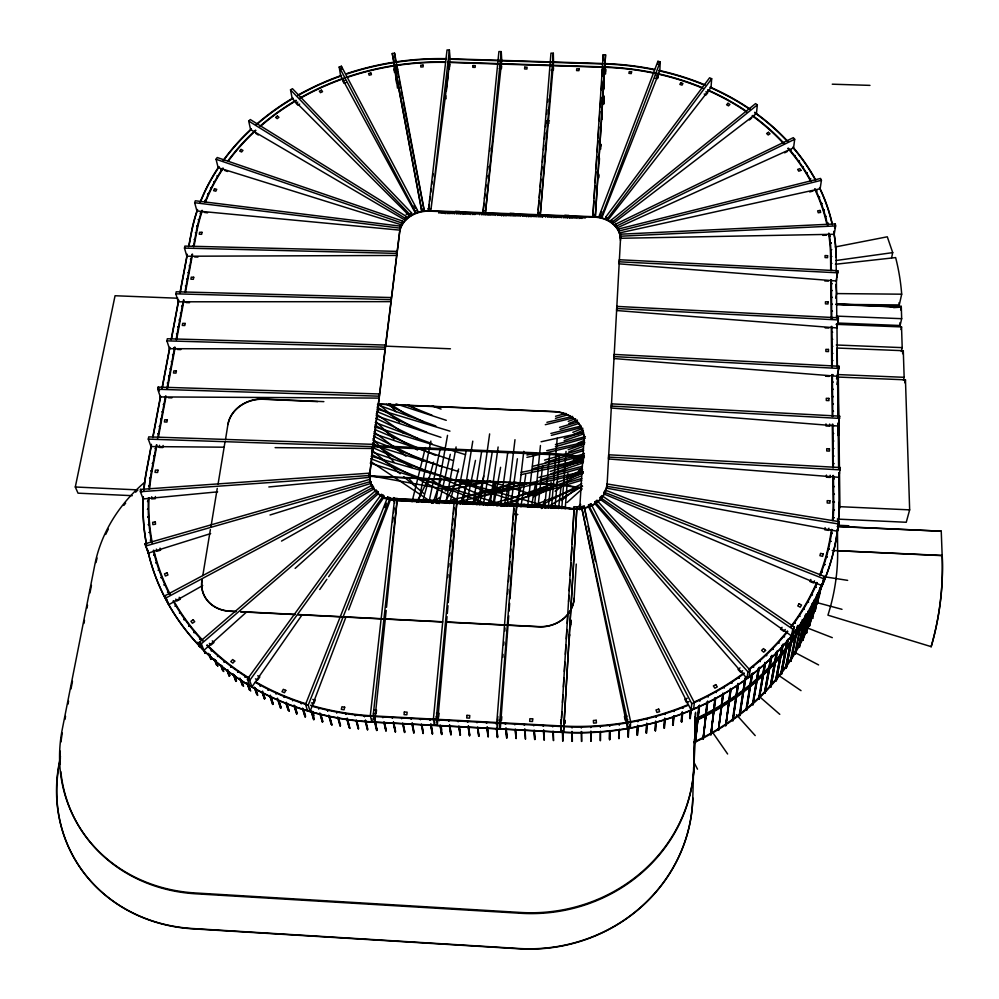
<?xml version="1.0" encoding="UTF-8"?>
<svg xmlns="http://www.w3.org/2000/svg" width="999" height="999" viewBox="0 0 999 999"><rect width="100%" height="100%" fill="white"/><g stroke="black" fill="none" stroke-linecap="round" stroke-linejoin="round"><path stroke-width="1.5" d="M594.88 501.81L594.88 503.646L746.952 678.396L749.1 676.785L750.137 670.254L597.002 500.337L594.88 501.81L747.976 671.877L746.952 678.396M449.375 50.025L430.806 210.789L450.149 58.779L449.375 50.025L447.04 49.95L428.346 210.702L595.329 216.758L605.556 54.82L603.209 54.745L592.844 216.658L593.881 201.199M596.99 502.172L597.002 500.337M501.623 215.884L501.785 214.048M503.533 215.946L503.696 214.111M598.551 177.435L598.651 174.088M599.188 162.375L599.3 158.978M599.45 217.307L599.462 215.21L657.916 61.314L660.202 61.813L659.839 70.579L601.835 217.869L599.45 217.307L601.735 211.538M599.837 147.215L600.049 142.158L599.949 143.806M600.824 146.041L600.836 144.193L600.699 149.113M602.16 119.131L602.21 111.476M602.247 103.809L602.547 96.329M792.307 633.279L785.726 667.419L786.35 667.819L794.38 627.147L601.835 495.629L600.199 497.502L600.187 499.338L791.47 635.888L793.069 633.89M601.835 217.869L601.848 215.784L660.202 61.813M603.171 60.602L603.209 54.745M603.508 103.322L603.546 97.153M603.596 87.887L603.646 80.182M485.939 215.21L486.126 213.586M487.849 215.272L488.036 213.649M603.733 103.471L603.783 95.854M603.833 88.237L603.883 80.607M603.933 72.989L603.995 66.396L604.208 74.026M603.858 104.108L603.883 96.254M603.933 88.998L603.995 79.695M603.945 74.013L603.995 66.396M604.12 87.75L604.17 80.12M600.187 740.609L600.249 731.48M600.499 740.584L600.561 731.455M605.569 74.001L605.606 69.331L602.322 69.231L602.16 71.741L605.444 71.841L605.606 69.331M605.556 54.82L595.329 216.758M605.694 217.108L605.681 219.206L607.829 220.217L711.026 87.45L711.675 78.721L709.59 77.797L605.694 217.108L607.854 218.119L607.829 220.217M604.158 492.207L604.133 494.043L822.077 585.676L824.525 576.448L605.232 490.047L604.158 492.207L823.551 578.708L822.077 585.676M470.279 214.56L470.292 213.324L472.202 213.361L472.19 214.598M606.518 488.111L606.992 483.953L839.21 521.653L838.91 524.025L837.349 531.231L606.518 488.111L606.967 485.801M611.188 220.155L611.163 222.253L612.949 223.639L756.43 113.561L757.342 104.895L755.556 103.609L611.188 220.155L612.986 221.553L612.949 223.639M608.616 456.643L608.641 454.77L840.309 467.557L838.81 477.31L608.491 458.953L608.516 457.067L840.346 469.88M454.632 213.911L454.645 212.675L456.555 212.712L456.531 213.948M611.4 405.769L611.425 403.846L839.659 416.158L838.186 426.049L611.276 408.004L611.301 406.081L839.697 418.406M615.621 224.176L615.596 226.273L616.92 227.972L793.568 147.852L794.692 139.273L793.306 137.662L615.621 224.176L616.957 225.886L616.92 227.972M614.098 356.381L614.135 354.408L839.035 366.258L837.574 376.286L613.985 358.554L614.01 356.581L839.06 368.456M609.427 739.023L609.552 731.405M616.72 308.416L616.758 306.393L838.423 317.807L836.987 327.947L616.608 310.527L616.645 308.504L838.448 319.942M609.515 739.747L609.677 730.606M609.727 738.985L609.865 731.368M618.743 228.958L619.492 232.942L820.129 188.749L821.428 180.282L820.541 178.434L618.743 228.958L619.492 232.942M609.827 739.71L609.989 730.581M438.998 213.274L439.023 212.038L440.921 212.063L440.896 213.299M619.193 261.788L619.155 263.848L836.413 280.981L837.824 270.741L619.305 259.74L619.268 261.8L837.849 272.814M620.354 234.203L620.504 238.286L834.227 234.266L835.626 225.936L835.301 223.938L620.354 234.203L620.504 238.286M511.026 216.059L511.063 214.835L512.974 214.897L512.949 216.121M526.735 216.721L526.898 215.022M528.658 216.795L528.808 215.097M495.342 215.409L495.379 214.161L497.29 214.223L497.252 215.459M542.457 217.395L542.607 215.472M618.681 737.849L618.893 730.232M618.818 738.573L619.068 729.432M619.118 738.536L619.38 729.395M693.643 767.095L692.782 798.288A162.15 153.571 -4.2 0 1 519.018 948.8L192.582 928.82A163.599 147.39 -28.6 0 1 59.503 762.986L60.402 758.403M693.806 762.062L694.417 739.023M694.792 726.186L695.054 716.82M694.73 739.685L694.055 764.56A161.601 151.686 -3.7 0 1 520.941 913.298L195.617 893.793A162.737 145.879 -26.6 0 1 60.814 771.54M694.817 736.575L695.454 713.249M695.566 712.262L694.155 763.611A161.776 151.798 -3.7 0 1 520.854 912.474L195.192 892.956A162.899 145.991 -26.6 0 1 62.3 729.12L94.868 564.51A154.458 134.266 -18.6 0 1 143.993 482.867M479.67 214.76L479.707 213.524L481.618 213.574L481.58 214.81M627.559 728.396L627.797 722.127L581.493 506.568L584.165 506.118L630.619 721.64L630.369 727.909L627.559 728.396L581.493 506.568M627.896 736.388L628.234 727.235M628.046 737.1L628.383 727.959M628.196 736.338L628.546 727.172M628.359 737.05L628.696 727.896M520.454 216.259L520.504 215.022L522.415 215.097L522.365 216.333M536.163 216.908L536.213 215.672L538.136 215.759L538.086 216.995M657.804 64.236L657.916 61.314M657.692 78.209L658.066 73.164L658.004 76.748M598.588 178.059L598.713 174.975M599.25 162.662L599.45 158.042M599.85 148.789L600.049 144.168M551.898 217.57L552.047 215.984M553.821 217.657L553.871 216.446L551.947 216.346M151.698 496.753L151.598 498.913L155.295 498.688L155.394 496.54M637.025 734.627L637.462 725.449M637.212 735.339L637.649 726.173M637.337 734.565L637.762 725.386M637.512 735.276L637.949 726.111M567.644 218.232L567.794 216.446M569.567 218.344L569.705 216.558M217.632 491.845L143.182 498.951L140.384 491.708L140.497 489.398L369.28 473.189L369.63 475.037L369.655 477.347L268.831 486.963M143.182 498.951L143.294 496.64M545.604 217.12L545.666 215.884L547.589 215.971L547.527 217.208M437.225 503.459L437.4 500.349M561.351 217.757L561.413 216.521L563.336 216.621L563.261 217.857M607.13 484.19L620.466 239.997A27.797 22.44 -0.7 0 0 594.08 216.708M646.078 732.567L646.603 723.376M577.097 218.419L577.172 217.183L579.095 217.295L579.02 218.531M646.291 733.278L646.902 723.301M646.59 733.204L647.115 724.013M501.348 506.393L501.535 503.284M541.396 508.516L541.583 505.419M560.963 727.359L560.676 732.017L574.213 506.718L576.923 506.843L563.536 732.167L371.778 721.865L370.304 715.596L394.642 498.439L397.315 498.563L386.513 607.33M561.525 718.044L561.9 711.837M562.474 702.534L562.937 694.767M563.411 687.012L563.973 677.697M564.348 671.49L564.922 662.175M565.384 654.42L565.958 645.104M566.333 638.898L566.895 629.595M567.27 623.376L567.744 615.621M568.593 601.66L568.968 595.441M569.255 590.796L569.917 579.932M570.192 575.274L570.953 562.862M571.141 559.752L571.89 547.34M572.077 544.23L574.213 506.718M603.009 88.948L603.571 80.107M563.536 732.167L576.923 506.843M564.635 723.751L564.86 720.042L564.959 723.089M576.273 564.073L574.15 598.426A33.204 29.808 -2.5 0 1 538.848 626.81L445.666 622.14M579.645 509.752L583.99 439.897A31.743 27.235 -1.9 0 0 554.208 411.526L378.334 403.983M560.651 723.538L560.876 719.829M552.784 726.098L552.734 726.835L553.096 726.111M655.032 730.219L655.644 721.016M655.282 730.918L655.893 721.715M594.093 198.102L594.929 185.727M595.142 182.63L595.866 171.803M596.078 168.706L596.903 156.331M597.215 151.698L597.951 140.871M598.151 137.775L598.888 126.948M599.3 120.754L599.924 111.476M600.237 106.831L600.861 97.552M601.386 89.823L601.898 82.08M602.322 75.899L602.946 66.621M655.581 730.831L656.193 721.628M543.294 725.586L543.244 726.323L543.618 725.599M533.816 725.074L533.766 725.811L534.128 725.099M508.728 615.784L500.287 728.771L499.662 722.527L516.808 504.07L514.11 503.946L496.803 722.377L497.44 728.621L497.789 723.975M509.065 611.138L509.652 603.396M509.989 598.763L516.808 504.07M524.338 724.575L524.288 725.299L524.662 724.587M561.763 508.616L566.033 451.386M502.809 657.429L503.046 654.333M503.746 645.054L503.971 641.957M504.795 631.118L505.019 628.021M507.592 593.98L507.942 589.335M508.528 581.605L508.991 575.412M509.453 569.218L510.039 561.475M510.389 556.843L510.976 549.1M511.326 544.455L512.025 535.177M512.375 530.531L512.962 522.789M513.186 519.692L514.01 508.866M514.872 724.063L514.822 724.799L515.197 724.075M565.209 508.803L567.932 473.314M663.885 727.584L664.572 718.356M664.148 728.271L664.872 718.256M664.447 728.171L665.147 718.955M501.81 716.683L501.523 720.379L498.876 720.229M553.546 67.707L553.346 70.217L551.161 70.142M505.419 723.551L505.357 724.287L505.731 723.576M495.954 723.051L495.904 723.788L496.278 723.064M497.552 720.167L497.852 716.47M537.812 214.673L550.961 53.147L553.309 53.222L553.533 61.988L540.284 214.76L553.309 53.222M551.473 508.116L557.205 438.236M486.513 722.539L486.451 723.276L486.825 722.564M672.614 724.662L673.264 716.945M672.901 724.562L673.551 716.845M672.901 725.336L673.688 716.083M673.189 725.237L673.975 715.983M477.072 722.04L476.998 722.776L477.385 722.052M554.944 508.279L559.34 457.08M538.211 210.04L539.023 200.787M539.298 197.69L539.972 189.985M540.247 186.888L540.921 179.183M541.321 174.55L541.995 166.833M542.407 162.2L542.944 156.031M543.493 149.862L543.893 145.23M544.43 139.061L544.979 132.892M545.516 126.711L545.929 122.09M546.603 114.373L547.002 109.74M547.677 102.023L547.952 98.938M447.028 616.595L437.3 725.386L436.263 719.13L456.943 501.311L454.258 501.186L433.416 718.98L434.478 725.237L434.752 722.127M447.302 613.486L447.989 605.706M448.276 602.609L456.943 501.311M467.632 721.528L467.569 722.265L467.944 721.553M447.764 577.597L448.039 574.5M448.738 566.72L449.026 563.623M449.725 555.844L450 552.734M450.561 546.528L451.123 540.309M451.536 535.651L452.097 529.433M452.522 524.762L453.071 518.556M453.496 513.886L454.058 507.679M458.204 721.028L458.129 721.765L458.516 721.041M585.464 217.02L585.389 217.919L583.466 217.807L583.553 216.908M544.667 507.804L549.7 453.521M681.193 721.453L682.067 712.175M681.48 721.34L682.354 712.062M448.776 720.516L448.701 721.253L449.088 720.541M681.518 722.127L682.392 712.849M681.805 722.015L682.679 712.737M439.36 720.017L439.285 720.754L439.672 720.029M534.378 507.355L540.447 445.517M429.945 719.517L429.87 720.242L430.257 719.53M568.806 643.481L569.717 634.29M570.479 626.635L570.941 622.04M420.529 719.005L420.454 719.742L420.854 719.03M483.978 203.446L482.979 212.687L498.913 51.548L501.248 51.611L501.748 60.377L485.439 212.775L501.248 51.611M689.647 717.981L690.434 710.227M439.16 503.671L439.46 500.661M689.922 717.856L690.709 710.102M689.984 718.643L690.933 709.34M690.272 718.518L691.758 703.683L588.523 504.907L590.983 503.908L694.342 702.584L693.681 708.953L691.108 710.039L588.523 506.73L588.523 504.907M371.778 721.865L372.103 718.768M392.682 521.965L393.169 517.307M393.656 512.662L394.143 508.016M394.63 503.359L394.642 498.439M374.588 722.015L386.188 610.426M411.138 718.506L411.064 719.243L411.451 718.518M401.735 718.006L401.66 718.731L402.048 718.019M484.478 198.826L484.965 194.206M485.464 189.598L485.964 184.977M486.638 178.821L486.963 175.737M487.624 169.58L487.962 166.508M489.622 151.111L489.96 148.039M392.345 717.494L392.27 718.231L392.657 717.519M699.625 705.257L695.204 742.869L698.801 706.243M376.586 730.469L373.139 715.746L397.315 498.563M382.967 716.995L382.879 717.732L383.279 717.007M493.269 505.157L495.829 482.017M548.214 508.041L551.123 482.005M695.479 742.744L699.075 706.106M695.204 742.869L699.35 705.381M537.912 507.492L542.632 465.609M560.926 725.936L373.813 715.921L376.898 730.057M449.438 69.168L448.489 61.551L448.526 62.45L602.522 67.245M376.898 730.481L373.901 716.508M446.328 91.309L448.326 73.739M527.609 507.067L533.766 453.346M558.541 508.566L561.151 485.726M393.519 500.649L393.881 497.564M517.32 506.593L523.788 451.323M707.841 701.198L703.109 738.948L706.992 702.21M703.371 738.81L707.255 702.06M703.109 738.948L707.567 701.335M507.042 506.081L514.985 439.697M275.112 447.639L372.852 448.476L372.789 444.33L148.726 436.875L148.302 439.123L151.011 446.578L223.926 447.202M378.746 396.166L379.021 393.956L158.154 387.1L157.742 389.285L160.352 396.928L379.071 398.102L378.746 396.166L157.742 389.285M384.802 347.19L385.065 345.042L167.32 338.748L166.92 340.871L169.443 348.688L385.114 349.163L384.802 347.19L166.92 340.871M390.684 299.625L390.946 297.54L176.224 291.77L175.836 293.831L178.259 301.81L390.984 301.636L390.684 299.625L175.836 293.831M396.403 253.384L396.653 251.361L184.877 246.091L184.49 248.102L186.838 256.231L396.69 255.444L396.403 253.384L184.49 248.102M715.671 698.388L710.838 734.764L714.984 697.914M711.088 734.627L715.247 697.764M710.838 734.764L715.409 698.538M428.346 210.702L429.133 204.558M429.533 201.486L430.119 196.878M430.706 192.283L431.106 189.211M431.693 184.603L432.092 181.531M432.679 176.923L433.079 173.851M837.349 531.231L839.21 521.653M825.099 527.609L824.812 529.807L828.621 530.394L828.908 528.196M723.501 693.83L718.368 730.344L722.789 693.381M718.618 730.194L723.051 693.219M718.368 730.344L723.239 693.98M479.745 504.82L489.635 433.903M490.022 505.319L498.126 446.99M500.312 505.794L507.829 451.973M731.106 689.023L725.711 725.686L730.381 688.598M725.961 725.524L730.631 688.423M725.711 725.686L730.856 689.185M510.614 506.281L517.395 458.741M738.511 683.978L732.854 720.791L737.549 685.102M732.379 720.242L738.011 683.403M732.854 720.791L738.261 684.153M520.941 506.83L525.724 475M544.53 215.572L544.405 216.346L542.494 216.259M745.916 677.172L739.772 715.684L744.929 678.333M739.272 715.147L745.167 678.146M739.772 715.684L745.441 678.883M462.749 504.058L472.777 441.146M752.622 673.214L746.465 710.364L751.61 674.4M745.953 709.827L751.835 674.225M746.465 710.364L752.397 673.401M473.039 504.52L481.78 450.661M759.352 667.307L752.921 704.832L758.328 668.468M752.384 704.32L758.541 668.281M752.921 704.832L759.128 667.494M202.809 575.549L210.377 529.57M210.964 526.735L217.258 488.374M218.082 484.016L224.887 442.607M225.474 439.772L227.947 424.3A31.631 26.523 -14.3 0 1 263.162 399.038L323.863 401.635M834.602 228.097L835.301 223.938M483.354 504.994L492.145 452.684M765.534 662.899L759.14 699.1L764.485 664.098M758.591 698.613L764.959 662.399M531.368 507.342L535.514 483.241M759.14 699.1L765.321 663.099M836.638 277.56L837.824 270.741M771.977 655.307L765.109 693.181L764.547 692.707L770.916 656.543M764.547 692.707L771.116 656.331M435.527 502.797L447.527 435.352M765.109 693.181L771.503 657.017M835.726 298.177L836.55 293.581A242.857 199.588 -0.5 0 0 835.776 284.453M493.693 505.506L500.599 467.295M777.609 650.549L770.828 687.087L770.241 686.638L776.535 651.81M770.241 686.638L776.722 651.598M770.828 687.087L777.422 650.761M445.804 503.309L456.093 446.928M837.686 321.815L838.423 317.807M163.124 445.467L162.737 447.564L159.141 447.402L159.528 445.304M151.536 470.979L156.393 444.917M157.542 438.811L165.509 396.103M166.945 388.474L174.638 347.29M176.061 339.66L183.466 300M184.89 292.37L192.008 254.233M193.431 246.603L196.016 232.767M149.613 488.961A253.159 219.156 -9.5 0 1 152.135 470.866L156.968 444.942M158.391 437.312L166.084 396.128M167.507 388.499L175.187 347.315M176.611 339.685L184.016 300.025M185.439 292.395L192.557 254.258M193.981 246.628L196.541 232.904A235.252 189.885 -6.2 0 1 202.397 210.477M783.241 644.105L776.273 680.819L775.674 680.381L782.155 645.404M775.674 680.381L782.329 645.179M776.273 680.819L783.054 644.318M151.436 444.33L146.453 470.816A259.066 224.3 -9.6 0 0 143.806 489.772M152.76 437.262L160.514 396.091M161.95 388.474L169.705 347.302M171.141 339.672L178.596 300.025M180.032 292.395L187.225 254.233M188.649 246.653L191.234 232.929A240.734 194.343 -6.2 0 1 197.44 209.49M151.461 445.267L146.578 471.178A258.978 224.251 -9.6 0 0 143.943 490.134M152.897 437.637L160.639 396.478M162.075 388.848L169.83 347.689M171.553 338.536L178.721 300.424M180.157 292.794L187.325 254.683M189.048 245.529L191.346 233.341A240.672 194.305 -6.2 0 1 197.552 209.902M455.919 511.163L456.068 510.402M788.298 639.023L781.455 674.387L780.831 673.975L787.2 640.347M836.55 378.983L837.387 374.55L904.145 377.31L903.296 350.711L837.062 348.039L837.299 366.758M837.549 374.101L839.035 366.258M780.831 673.975L787.374 640.134M781.455 674.387L788.124 639.248M836.912 384.44L838.323 377.06L905.456 379.832L909.652 509.865L906.255 522.265L837.287 519.093M456.393 502.26L466.271 450.474M791.47 635.888L792.769 629.158L794.38 627.147M785.726 667.419L792.195 634.527M786.35 667.819L793.256 632.192M821.003 588.099L821.965 583.553M60.489 756.53L59.291 762.637A163.661 147.44 -28.6 0 0 192.42 928.521L518.981 948.501A162.213 153.609 -4.2 0 0 692.819 797.951M797.889 626.56L790.983 661.101L790.334 660.726L797.227 626.173M790.983 661.101L798.026 625.299M64.96 719.43L65.559 716.383M67.969 704.195L68.569 701.148M70.979 688.96L72.477 681.355M83.916 623.476L84.515 620.429M86.925 608.241L87.525 605.194M89.935 593.019L91.446 585.402M838.76 420.741L839.659 416.158M794.667 653.895L795.454 654.02L794.667 653.895L801.073 622.177M795.316 654.245L802.347 619.53M418.606 502.035L430.869 441.083M806.205 613.898L799.362 647.277L798.701 646.952L805.082 615.309M798.701 646.952L804.907 616.57M799.362 647.277L806.081 614.135M808.441 610.876L802.559 639.647L803.121 640.197L802.447 639.884L808.316 611.113M900.673 309.478L901.285 306.468L836.101 304.071L901.31 307.118L901.672 318.681L900.111 325.499L838.111 323.052M466.446 504.295L475.474 460.402M803.121 640.197L809.752 608.154M805.893 632.729L806.692 632.767L805.893 632.729L811.962 603.571M839.697 470.529L840.309 467.557M806.58 633.004L812.974 602.335M814.36 600.062L809.14 625.224L809.739 625.736L809.04 625.474L814.26 600.312M132.255 495.679L78.022 493.169L75.3 487L115.06 295.741L177.847 298.226M809.739 625.736L815.384 598.851M811.887 618.144L812.674 618.131L811.887 618.144L816.857 594.343M428.908 502.509L440.159 449.113M504.133 506.118L509.14 482.205M812.587 618.381L817.981 592.844M819.942 588.286L815.134 610.951L814.435 610.739L818.268 592.544M815.134 610.951L819.904 587.999M820.254 587.961L818.606 595.766L819.317 595.928L818.656 595.504M817.382 603.471L816.67 603.271L817.382 603.471L821.19 585.439M817.457 603.221L821.253 585.189M819.317 595.928L821.927 583.603M891.595 257.817L892.706 252.622L887.299 236.8L835.289 246.965M838.748 512.187L839.922 506.68L839.51 472.727M478.621 213.137L478.446 213.973L476.535 213.936L476.723 213.087M837.649 550.711L942.232 555.444A361.825 320.716 -0.2 0 1 931.18 646.653L827.934 615.172A258.291 228.509 -0.2 0 0 837.649 550.711L837.449 529.408M836.175 304.333L899.275 304.945L901.685 294.193A307.592 253.084 -0.5 0 0 895.628 257.58L835.414 264.273M900.661 309.215L901.285 306.468L890.471 307.192M439.235 502.997L450.312 454.333M900.686 309.865L901.285 306.468M900.936 329.57L901.535 326.923L836.051 324.338M901.273 351.561L902.197 347.627L901.535 326.923M476.898 504.757L483.728 475.949M902.596 353.696L903.296 350.711M903.433 380.269L904.145 377.31M904.732 382.779L905.456 379.832M412.05 501.785L425.412 447.54M449.662 503.546L458.603 468.981M399.875 230.145L400.137 226.099L195.329 200.774L194.668 202.71L196.928 210.976L399.875 230.145L400.137 226.099M422.44 502.335L433.603 462.087M542.307 508.216L544.792 499.75M837.412 526.386L941.245 531.193L837.362 526.585M515.409 505.382L520.779 488.099M942.232 555.444L942.169 555.644A361.763 320.679 -0.2 0 1 931.118 646.84M814.435 610.739L815.221 610.701M487.612 505.519L495.079 482.355M460.289 504.245L468.481 479.607M433.004 502.984L441.408 478.371M462.812 214.41L462.987 212.662M460.901 214.373L461.088 212.625M348.663 609.84L390.534 499.575L390.222 497.752L387.687 497.077L305.569 704.32L307.467 710.639L310.102 711.4L345.916 617.095M384.702 507.604L386.351 503.246M310.102 711.4L308.229 705.094L390.222 497.752M823.551 578.708L824.525 576.448M814.497 580.844L813.586 582.941L809.952 581.555L810.863 579.445M416.72 502.41L429.108 477.372M444.967 502.397L456.805 480.519M401.81 224.95L401.536 222.864L402.634 221.041L217.22 157.517L216.046 159.266L218.157 167.67L401.81 224.95L402.909 223.114L402.634 221.041M472.627 504.358L479.857 493.281M790.334 660.726L791.133 660.863M447.165 213.736L447.377 212.188M328.659 576.71L383.966 497.302L383.641 495.479L381.393 494.28L247.402 679.108L249.663 685.539L251.935 686.862L301.885 615.134M319.73 589.522L326.873 579.27M251.935 686.862L249.688 680.444L383.641 495.479M607.854 218.119L711.675 78.721M782.055 627.31L780.556 629.17L783.79 631.343L785.276 629.482M577.447 507.704L580.644 504.395M405.194 220.217L406.793 218.644L406.518 216.558L250.299 119.555L248.689 121.041L250.587 129.558L405.194 220.217L404.92 218.144L248.689 121.041M404.92 218.144L406.518 216.558M567.082 502.497L582.067 489.011M246.616 611.975L203.883 650.361L202.11 648.588L199.563 641.995L376.148 490.222L377.959 491.858L378.296 493.693L295.13 568.394M502.622 505.919L504.832 503.971M204.995 653.196L201.348 643.781L377.959 491.858M749.387 119.967L751.648 118.094M612.986 221.553L757.342 104.895M561.188 500.561L578.171 487.35M742.619 670.741L740.621 672.24L738.036 669.405L740.034 667.906M747.976 671.877L750.137 670.254M431.481 503.296L439.96 497.277M555.082 491.221L563.848 485.027M409.84 216.234L409.578 214.148L411.576 212.912L292.47 88.686L290.522 89.835L292.183 98.451L409.84 216.234L411.838 214.997L411.576 212.912M549.338 489.173L557.267 484.215M578.409 470.991L582.367 468.506M297.814 102.11L296.004 103.184L297.864 105.17L299.675 104.096M545.367 508.216L582.492 486.226M574.275 461.925L580.993 458.004M281.518 541.083L373.876 488.973L373.526 487.137L372.252 485.139L164.872 595.804L168.781 604.695L202.735 585.539M168.781 604.695L166.059 597.902L373.526 487.137M538.049 506.905L581.743 483.741M573.339 459.153L577.484 456.98M581.618 454.807L584.39 453.359M784.64 152.822L787.449 151.398M533.416 496.89L556.942 485.127M569.393 478.896L583.229 471.978M578.983 445.254L584.565 442.482M616.957 225.886L794.692 139.273M577.459 443.419L584.49 440.234M527.484 494.855L551.535 483.941M567.107 476.885L582.679 469.817M573.438 434.528L583.341 430.219M521.565 485.651L527.272 483.179M562.949 467.694L582.929 459.028M687.225 698.264L684.839 699.275L686.588 702.622L688.973 701.61M691.758 703.683L694.342 702.584M572.827 432.355L582.904 428.321M561.388 465.447L584.328 456.343M528.958 507.23L582.479 486.138M568.781 423.451L577.459 420.092M557.255 456.293L560.139 455.182M568.793 451.848L583.216 446.316M502.747 505.856L507.117 504.195M511.488 502.534L581.356 475.961M415.472 213.224L415.209 211.139L417.495 210.29L341.396 66.234L339.21 67.008L340.597 75.699L415.472 213.224L417.757 212.387L417.495 210.29M568.219 421.353L575.549 418.731M344.88 80.307L342.844 81.031L344.018 83.304L346.054 82.592M568.206 449.712L584.315 443.993M493.693 504.57L498.076 503.034M506.843 499.975L552.135 484.153M556.518 482.617L582.804 473.426M564.135 440.671L583.241 434.066M499.537 491.321L524.487 482.829M550.899 473.838L583.179 462.849M564.135 438.411L583.279 432.28M560.077 429.383L579.27 423.351M495.104 488.748L515.934 482.192M550.149 471.428L582.879 461.138M270.03 514.997L370.941 483.416L369.917 479.345L145.005 543.793L148.339 553.096L210.664 533.578M545.242 462.425L583.628 450.574M496.765 505.894L581.73 480.244M559.552 427.385L577.472 422.127M555.481 418.369L567.457 414.91M145.529 546.078L370.592 481.568M544.53 460.102L583.366 448.976M555.382 446.653L585.314 438.199M486.201 505.207L581.78 478.471M478.921 496.478L528.334 482.854M540.309 479.545L582.23 467.994M555.544 416.271L566.021 413.436M809.727 191.933L812.961 191.071M555.432 444.518L585.389 436.625M551.361 435.377L581.356 427.535M472.852 494.405L517.832 482.867M538.811 477.485L582.292 466.321M467.132 485.339L483.653 481.131M533.204 468.531L584.253 455.544M619.53 230.869L821.428 180.282M550.874 433.454L581.143 426.036M545.292 424.7L572.552 418.069M461.251 483.229L473.376 480.344M532.517 466.308L584.078 454.058M526.898 457.38L584.565 443.743M546.903 422.315L572.639 416.433M452.222 503.109L582.917 473.226M526.972 455.032L536.076 453.022M546.703 450.661L584.652 442.257M541.121 441.758L583.628 432.355M445.042 490.884L490.684 481.131M521.116 474.637L583.503 461.326M437.013 502.872L446.141 500.924M452.222 499.625L583.004 471.69M440.522 488.474L477.047 481.156M521.191 472.327L583.591 459.84M627.022 716.083L624.412 716.533L625.199 720.179L627.809 719.717M627.797 722.127L630.619 721.64M421.753 211.338L421.516 209.253L423.951 208.866L394.568 53.172L392.257 53.521L421.753 211.338L424.2 210.951L423.951 208.866M394.305 64.947L396.578 83.167M396.528 70.017L394.38 70.355L393.918 67.907M836.238 260.477L892.706 252.622M140.384 491.708L369.318 475.499L369.655 477.347M893.581 307.63L901.31 307.118L836.101 304.583M822.889 235.364L826.36 235.152M620.541 236.214L835.626 225.936M836.55 293.581L901.685 294.193M447.152 212.525L445.254 212.487L445.267 213.711M460.889 213.199L462.787 213.224M485.951 214.011L487.862 214.061M449.001 58.741L602.772 63.511M449.038 59.178L602.772 63.948M448.439 62.05L602.547 66.846M447.802 64.398L449.975 64.473L449.687 66.97L447.515 66.896M499.488 66.021L501.673 66.084L501.423 68.581L499.25 68.519M832.254 84.191L869.967 85.377M546.353 120.854L549.438 120.954M546.191 122.914L549.263 123.027M501.635 214.723L503.546 214.785M148.302 439.123L372.515 446.603M428.109 208.616L430.569 208.704M482.817 210.589L485.289 210.677M537.724 212.575L540.209 212.662M592.844 214.573L595.329 214.66M455.581 211.301L459.665 211.451M510.102 213.287L514.21 213.436M564.835 215.26L568.943 215.409M196.541 232.904L195.354 232.742L195.979 232.992M830.706 270.517L830.556 256.543L831.817 256.468L831.118 256.668A237.263 192.37 -0.6 0 0 829.133 233.304M194.805 239.298L194.093 239.498L194.755 239.523M831.193 263.174L831.892 263.424L831.193 263.399M193.581 245.854L192.857 246.054L193.531 246.079M831.255 269.917L831.967 270.167L831.268 270.142M194.53 256.943L197.939 257.068M824.762 280.956L828.321 281.094M191.109 259.053L190.397 259.24L191.071 259.278M831.405 283.504L832.117 283.753L831.405 283.728M189.872 265.684L189.148 265.884L189.835 265.909M831.48 290.334L832.192 290.597L831.48 290.572M188.624 272.352L187.912 272.552L188.586 272.577M831.555 297.202L832.267 297.452L831.555 297.427M187.375 279.046L186.651 279.245L187.337 279.27M831.618 304.096L832.342 304.345L831.63 304.32M186.126 285.764L185.402 285.964L186.076 285.989M831.692 311.014L832.417 311.276L831.692 311.238M836.238 316.109L901.672 318.681M831.767 317.957L832.492 318.219M186.051 302.547L189.51 302.685M825.162 327.909L828.77 328.047M182.33 306.081L181.593 306.281L182.28 306.318M831.917 331.955L832.642 332.217L831.917 332.18M181.056 312.912L180.32 313.124L181.006 313.149M831.992 338.986L832.716 339.26L831.992 339.223M836.288 344.98L902.197 347.627M179.77 319.78L179.033 319.98L179.733 320.005M832.067 346.054L832.791 346.328L832.067 346.291M178.484 326.661L177.747 326.873L178.446 326.898M832.142 353.159L832.866 353.421L832.142 353.396M526.773 215.522L528.683 215.609M177.198 333.579L176.461 333.791L177.148 333.816M832.217 360.289L832.941 360.552L832.217 360.527M384.94 346.116L450.449 348.801M174.588 347.502L173.851 347.702L174.55 347.739M832.379 374.875L833.104 374.662L832.367 374.637L832.816 416.496M177.335 349.45L180.844 349.6M825.574 376.236L829.232 376.386M173.289 354.508L172.54 354.707L173.239 354.745M832.442 381.855L833.178 382.13L832.454 382.105M171.965 361.538L171.229 361.75L171.928 361.775M832.529 389.111L833.253 389.385L832.529 389.348M170.654 368.606L169.905 368.806L170.604 368.843M832.604 396.391L833.341 396.665L832.604 396.64M169.331 375.699L168.581 375.911L169.281 375.936M832.679 403.708L833.416 403.983L832.679 403.958M167.994 382.817L167.245 383.029L167.944 383.054M832.754 411.051L833.491 411.338L832.754 411.301M317.694 401.598L263.224 399.263A31.618 26.523 -14.3 0 0 228.009 424.525M378.371 404.208L554.208 411.75A31.743 27.223 -1.9 0 1 583.99 440.122M165.322 397.152L164.573 397.365L165.272 397.402M832.916 425.849L833.653 426.123L832.916 426.098M168.369 397.714L171.928 397.864M163.973 404.37L163.212 404.583L163.923 404.62M832.991 433.291L833.74 433.566L832.991 433.541M162.612 411.613L161.863 411.838L162.575 411.863M833.066 440.759L833.815 441.046L833.079 441.021M161.251 418.893L160.502 419.105L161.214 419.143M833.154 448.276L833.903 448.563L833.154 448.526M159.89 426.198L159.141 426.423L159.84 426.448M833.228 455.819L833.978 456.106L833.228 456.068M158.516 433.541L157.767 433.753L158.479 433.791M833.316 463.386L834.065 463.673L833.316 463.648M372.777 445.566L553.359 453.571A154.495 138.399 -2.3 0 1 584.39 457.817M372.989 446.728L553.396 454.732A154.345 138.312 -2.3 0 1 583.016 458.666M155.757 448.314L154.995 448.539L155.719 448.563M833.478 478.646L834.227 478.933L833.478 478.896M154.37 455.756L153.609 455.969L154.321 456.006M833.553 486.313L834.315 486.613L833.553 486.575M152.984 463.224L152.21 463.436L152.934 463.474M833.641 494.03L834.39 494.318L833.641 494.293M368.631 475.874L551.785 484.178A154.895 140.022 -2.4 0 1 581.505 488.174M368.706 476.298L551.798 484.602A154.845 139.985 -2.4 0 1 581.505 488.598M152.135 470.866L150.812 470.941L151.573 470.716A253.758 219.668 -9.5 0 0 149.026 488.973M832.841 475.474L833.116 501.873L834.477 502.072L833.715 501.773A255.07 222.54 -0.5 0 1 833.029 520.541M839.922 506.68L909.652 509.865M384.34 498.076L387.462 498.214M390.572 498.364L552.547 505.831A80.969 72.303 -2.1 0 1 572.739 509.09M384.415 498.489L387.525 498.626M390.646 498.776L552.559 506.243A80.944 72.278 -2.1 0 1 569.842 508.741M396.291 500.324L576.96 508.666M396.353 500.686L513.261 506.093M516.371 506.231L575.611 508.966A29.883 25.962 -0.6 0 0 606.68 487.574M75.3 487L137.612 489.885M837.999 525.262L848.85 525.761M514.51 514.273L517.619 514.41M514.522 514.485L517.644 514.622M832.192 550.461L942.169 555.644L941.245 531.193M235.926 611.4L229.72 611.088A33.217 28.884 -19.3 0 1 201.973 579.919M240.584 611.638L294.955 614.373M298.064 614.522L442.532 621.778M445.641 621.927L538.836 626.61A33.204 29.808 -2.5 0 0 574.15 598.226M236.001 611.6L229.782 611.288A33.217 28.871 -19.3 0 1 202.048 580.119M240.659 611.838L295.017 614.572M298.127 614.722L442.557 621.977M373.913 709.864L376.523 710.002L376.111 713.673L373.489 713.536M436.413 713.199L439.036 713.336L438.686 717.02L436.051 716.87M370.304 715.596L373.139 715.746M433.416 718.98L436.263 719.13M496.803 722.377L499.662 722.527M560.464 725.786L563.324 725.936M373.589 716.495L560.889 726.523M567.707 217.058L569.617 217.158M194.668 202.71L399.588 228.072M204.258 212.4L207.542 212.849M826.223 577.035L847.651 580.369M606.53 486.263L838.91 524.025M372.165 476.048L453.246 490.784M656.118 75.737L658.241 76.211L657.342 78.634L655.219 78.172M599.462 215.21L601.848 215.784M816.483 602.472L842.007 609.328M371.091 456.243L552.41 507.929M312.774 699.4L315.222 700.112L313.823 703.596L311.376 702.884M308.229 705.094L305.569 704.32A253.758 219.668 -9.5 0 1 255.307 682.367M376.948 409.078L449.962 431.143M374.725 426.898L465.484 454.657M372.49 444.917L458.591 471.578M489.772 481.231L534.303 495.017M370.217 463.124L506.431 505.844M396.029 403.871L446.266 420.329M376.099 415.771L440.946 437.362M373.876 433.678L453.221 460.527M519.343 482.917L522.29 483.903M216.046 159.266L401.536 222.864M371.628 451.76L447.752 477.984M453.608 480.007L512.162 500.174M523.876 504.208L529.732 506.231M432.33 405.969L441.108 409.103M224.613 170.417L227.547 171.478M377.46 404.732L435.801 426.011M375.249 422.515L431.905 443.631M373.014 440.484L440.946 466.408M479.982 481.293L500.212 489.011M806.205 627.484L832.304 637.662M370.766 458.653L489.835 505.219M407.642 405.382L432.155 415.259M376.611 411.438L426.798 432.23M375.811 429.907L435.639 455.432M705.831 91.821L707.767 92.67L706.156 94.893L704.22 94.031M372.14 447.34L430.082 472.877M444.218 479.108L479.545 494.68M386.438 404.383L423.164 421.478M375.749 418.194L417.757 438.486M798.825 646.715L799.5 647.04M373.514 436.126L423.389 461.263M460.801 480.107L467.732 483.591M793.855 651.922L818.593 664.934M372.615 454.982L457.417 499.725M460.152 501.173L465.634 504.058M408.042 404.77L419.006 410.577M377.085 407.167L413.598 427.472M257.717 675.774L259.84 676.997L257.567 680.082L255.444 678.858M247.402 679.108L249.688 680.444M374.85 424.987L408.154 444.53M413.486 447.664L417.482 450.012M785.888 667.207L786.513 667.594M372.59 443.007L411.825 467.47M430.132 478.883L445.829 488.661M255.844 133.429L258.304 135.002M390.047 403.846L409.478 416.533M371.578 462.075L432.917 503.059M777.859 674.837L801.023 690.646M600.199 497.502L792.769 629.158M376.173 413.948L404.046 433.479M373.913 431.868L405.956 456.193M371.628 449.987L400.174 473.788M403.746 476.76L423.963 493.618M378.596 404.008L399.513 422.115M758.628 695.891L779.794 714.347M376.298 421.89L394.068 439.061M212.3 640.859L213.961 642.507L211.001 645.017L209.34 643.356M199.563 641.995L201.348 643.781M290.522 89.835L409.578 214.148M372.889 438.836L393.818 461.925M408.466 478.096L412.649 482.717M736.438 714.722L755.207 735.589M388.948 403.758L396.128 411.875M711.625 730.956L727.622 753.995M179.196 597.277L180.307 599.225L176.86 601.023L175.762 599.075M164.872 595.804L166.059 597.902M414.036 205.582L415.522 208.304M339.21 67.008L415.209 211.139M693.918 762.262L697.502 769.18M145.005 543.793L148.339 553.096M198.963 643.281L200.05 646.103M197.964 642.532L199.613 646.765M197.79 642.32L199.438 646.553M204.058 650.499L205.17 653.396M140.497 489.398L141.621 492.295M208.429 653.408L210.826 659.39M209.753 654.557L211.413 658.903M209.565 654.37L211.214 658.703M215.484 660.177L217.645 665.933M214.573 659.44L216.746 665.197M214.36 659.253L216.546 665.009M215.684 660.364L217.844 666.133M220.779 665.072L222.914 670.816M220.567 664.884L222.702 670.629M221.865 665.983L223.464 670.292M221.653 665.796L223.788 671.54M227.772 669.967L229.87 675.686M227.547 669.792L229.658 675.499M227.235 670.504L229.345 676.223M227.01 670.329L229.121 676.048M234.228 674.999L236.288 680.694M233.416 674.313L236.014 681.43M233.192 674.138L235.776 681.256M234.453 675.174L236.513 680.868M241.471 680.456L243.581 686.325M241.246 680.294L243.344 686.163M239.935 678.096L242.557 685.426M240.222 679.395L242.332 685.264M248.102 683.753L250.687 691.058M247.864 683.591L249.925 689.447M247.627 684.34L249.7 690.197M246.865 682.729L249.45 690.034M255.469 688.286L257.492 694.118M255.22 688.136L257.754 695.429M254.52 687.437L257.043 694.717M254.27 687.287L256.805 694.567M158.154 387.1L159.465 390.921M262.138 691.745L264.61 699M261.875 691.595L264.348 698.863M262.562 691.121L265.035 698.388M262.799 692.432L264.772 698.239M270.354 695.167L273.251 703.858M270.567 696.478L272.989 703.721M269.942 695.791L272.852 704.482M269.68 695.666L272.59 704.357M278.796 700.399L281.156 707.617M278.534 700.274L280.894 707.492M277.472 698.151L280.781 708.266M277.672 699.475L280.519 708.141M286.488 702.472L289.248 711.126M286.214 702.359L288.973 711.013M286.126 703.134L288.436 710.339M285.851 703.021L288.162 710.227M294.867 705.931L297.19 713.386M294.593 705.831L296.915 713.274M294.081 705.119L296.865 714.048M294.255 706.505L296.591 713.948M370.941 483.416L369.917 479.345M303.059 708.828L305.319 716.258M302.585 708.116L305.307 717.02M302.759 709.502L305.02 716.932M303.346 708.915L305.607 716.345M311.963 711.625L314.161 719.03M311.676 711.538L313.873 718.955M311.688 712.312L313.886 719.717M310.964 710.739L313.599 719.642M312.762 711.4L314.073 715.846M319.742 713.186L322.302 722.065M320.716 714.035L322.839 721.44M320.417 713.96L322.552 721.365M320.042 713.261L322.59 722.14M329.283 716.108L331.755 724.974M328.946 715.396L331.418 724.263M328.646 715.334L331.131 724.2M329.583 716.171L332.055 725.037M337.962 717.245L340.359 726.098M337.662 717.195L340.06 726.048M338.561 718.019L340.547 725.399M346.778 718.756L349.088 727.597M347.252 718.081L349.937 728.408M347.327 719.517L349.638 728.358M347.078 718.805L349.388 727.647M356.78 720.803L358.629 728.171M356.268 720.054L358.491 728.895M356.331 721.49L358.191 728.858M365.646 720.279L367.782 729.12M365.334 720.254L367.669 729.832M365.222 720.978L367.357 729.807M160.04 548.101L160.539 550.224L156.855 551.236L156.356 549.113M373.813 715.921L376.96 729.482M384.59 722.901L386.226 730.257M384.178 722.152L386.138 730.981M384.278 722.889L385.914 730.244M383.866 722.14L385.839 730.968M393.631 722.09L395.579 731.243M393.556 722.826L395.504 731.967M393.319 722.077L395.267 731.231M393.244 722.801L395.192 731.955M586.425 518.643L584.165 506.118M588.024 526.273L589.31 532.392M589.947 535.439L595.404 561.413M629.732 724.849L630.369 727.909M402.585 723.301L404.445 732.454M403.284 724.125L404.832 731.755M402.897 723.326L404.757 732.467M412.325 723.101L414.086 732.255M412.013 723.076L414.011 732.966M411.938 723.813L413.711 732.954M396.228 64.947L398.564 77.11M399.138 80.157L400.599 87.762M401.186 90.797L402.634 98.401M403.221 101.448L424.2 210.951M397.152 67.408L397.614 69.855M392.257 53.521L421.516 209.253M372.252 485.139L372.59 486.975M376.148 490.222L376.486 492.045M421.965 725.124L423.351 732.754M421.615 724.325L423.289 733.478M421.303 724.312L422.977 733.453M372.789 444.33L373.127 446.203M387.687 497.077L388.012 498.901M431.044 724.1L432.629 733.254M430.969 724.837L432.555 733.978M430.731 724.088L432.317 733.229M430.656 724.812L432.242 733.953M379.021 393.956L379.345 395.891M440.347 726.111L441.595 733.741M440.035 725.324L441.521 734.465M833.903 232.268L834.227 234.266M441.271 727.072L441.77 730.119M440.659 726.136L441.908 733.753M440.347 725.336L441.833 734.477M341.396 66.234L341.858 69.131M385.065 345.042L385.377 347.015M449.775 725.049L451.161 734.078M449.712 725.774L451.098 734.802M449.463 725.037L450.849 734.053M449.4 725.761L450.786 734.777M390.946 297.54L391.246 299.55M459.378 727.06L460.452 734.577M459.09 726.285L460.389 735.301M459.065 727.035L460.139 734.552M458.778 726.273L460.077 735.276M396.653 251.361L396.94 253.409M468.543 726.061L469.742 735.077M468.481 726.785L469.68 735.801M468.231 726.036L469.443 735.064M468.169 726.773L469.368 735.788M394.568 64.91L397.49 88.162M394.106 69.418L394.493 72.44M477.872 727.297L478.983 736.3M394.568 53.172L395.641 61.901M477.809 728.046L478.733 735.564M477.559 727.272L478.683 736.288M454.258 501.186L454.47 503.009M487.337 727.072L488.361 736.076M487.275 727.796L488.299 736.812M487.025 727.047L488.049 736.063M486.963 727.784L487.987 736.787M496.903 729.158L497.689 736.763M496.69 728.358L497.627 737.487M496.59 729.133L497.377 736.75M496.378 728.346L497.327 737.474M505.781 728.858L506.643 737.974M445.829 95.692L446.116 98.751M506.156 728.134L507.005 737.262M506.093 728.87L506.955 737.999M505.844 728.121L506.693 737.25M448.563 62.05L449.125 68.232M448.489 61.551L449.188 69.156M515.197 729.357L515.971 738.486M515.521 729.37L516.283 738.498M515.384 730.144L516.021 737.749M524.675 729.133L525.299 738.985M524.999 729.145L525.611 738.998M514.11 503.946L514.235 505.769M534.203 731.156L534.69 738.761M534.053 730.369L534.64 739.485M534.365 730.394L534.952 739.51M543.493 730.881L543.98 739.997M543.856 730.157L544.343 739.285M543.806 730.893L544.293 740.009M543.543 730.144L544.03 739.272M553.246 731.405L553.646 740.521M552.934 731.38L553.334 740.496M562.737 731.181L563.049 740.296M562.587 731.106L562.999 741.021M562.425 731.156L562.687 741.008M900.024 322.627L900.111 325.499M569.23 636.6L569.255 637.275M569.08 638.124L569.093 638.811M568.768 641.196L568.781 641.87L569.393 635.077L569.405 635.751M570.454 624.462L570.479 625.124L570.916 619.942L570.928 620.616M572.177 731.53L572.365 741.37M571.865 731.518L572.077 740.634M571.84 732.255L572.052 741.37M570.766 621.44L570.779 622.115M369.28 473.189L369.318 475.499M838.323 377.06L839.447 468.094M838.298 404.27L838.436 416.458M838.511 422.552L838.436 435.889L838.286 423.713M838.049 403.921L838.211 417.619M836.225 271.366L836.126 256.98A242.233 196.428 -0.6 0 0 833.728 231.306M836.388 278.721L836.787 317.944M836.937 323.751L837.399 367.632M837.562 375.012L837.999 417.32M838.149 423.151L838.623 468.556M838.748 472.852L839.035 502.722A260.314 227.173 -0.5 0 1 838.311 522.215M581.618 731.568L581.755 741.408M581.306 731.568L581.443 741.42M831.118 256.443L831.268 270.529M831.368 279.857L831.78 318.669M831.855 326.436L832.292 366.808M832.891 424.263L833.353 467.744M833.441 475.499L833.728 502.035M830.806 279.832L831.205 318.644M831.293 326.411L831.705 366.783M831.792 374.55L832.229 416.471M832.304 424.238L832.766 467.719M829.694 424.051L829.719 426.148L825.998 425.986L825.986 423.888M830.194 475.237L830.206 477.397L826.435 477.235L826.423 475.074M590.983 503.908L590.996 505.744M591.071 731.305L591.133 741.146M590.746 731.318L590.821 741.158M60.277 764.447A162.737 145.879 -26.6 0 1 60.277 751.161M61.001 741.957A162.737 145.879 -26.6 0 1 62.3 733.041M95.991 562.562A154.296 134.178 -18.6 0 1 97.09 558.041M105.657 534.49A154.296 134.178 -18.6 0 1 108.329 529.108M123.801 505.432A154.296 134.178 -18.6 0 1 125.649 503.146M135.614 492.207A154.296 134.178 -18.6 0 1 137.75 490.097M899.088 302.635A305.182 251.91 -0.5 0 1 899.275 304.945M408.104 216.308A32.517 26.161 -6.2 0 1 408.529 216.046M406.156 214.285A35.827 28.821 -6.2 0 1 406.618 213.986M816.383 596.728A250.874 220.242 -0.4 0 1 695.341 720.966M814.697 599.313A250.287 219.73 -0.4 0 1 695.042 720.441M814.472 600.574A251.273 220.479 -0.4 0 1 695.504 719.367M812.1 604.507A250.687 219.967 -0.4 0 1 695.217 718.855M370.816 715.746A253.159 219.156 -9.5 0 1 310.664 705.207M306.193 703.845A253.159 219.156 -9.5 0 1 255.669 681.88M249.25 678.059A253.159 219.156 -9.5 0 1 207.268 644.942M202.984 640.509A253.159 219.156 -9.5 0 1 173.651 600.724M170.13 594.193A253.159 219.156 -9.5 0 1 153.883 550.237M152.248 542.632A253.159 219.156 -9.5 0 1 149.013 497.752M370.741 716.32A253.758 219.668 -9.5 0 1 311.326 706.018M248.876 678.546A253.758 219.668 -9.5 0 1 206.793 645.329M202.51 640.896A253.758 219.668 -9.5 0 1 173.102 600.998M169.58 594.467A253.758 219.668 -9.5 0 1 153.297 550.399M151.661 542.782A253.758 219.668 -9.5 0 1 148.426 497.789M205.507 202.035A235.252 189.885 -6.2 0 1 223.264 168.332M228.534 160.814A235.252 189.885 -6.2 0 1 255.869 130.469M260.427 126.398A235.252 189.885 -6.2 0 1 296.341 100.587M300.187 98.364A235.252 189.885 -6.2 0 1 343.381 78.721M347.552 77.285A235.252 189.885 -6.2 0 1 445.467 62.363M196.004 232.879A235.801 190.334 -6.2 0 1 201.885 210.402M204.995 201.948A235.801 190.334 -6.2 0 1 222.802 168.169M228.084 160.639A235.801 190.334 -6.2 0 1 255.482 130.22M260.052 126.136A235.801 190.334 -6.2 0 1 296.054 100.275M299.9 98.039A235.801 190.334 -6.2 0 1 445.504 61.975M703.383 88.511A236.713 191.92 -0.6 0 0 604.07 67.295L604.095 66.896A237.263 192.37 -0.6 0 1 702.197 87.562M707.579 90.31A236.713 191.92 -0.6 0 1 747.152 112.238M752.21 115.809A236.713 191.92 -0.6 0 1 782.929 142.869M787.886 148.401A236.713 191.92 -0.6 0 1 810.576 181.056M814.66 189.048A236.713 191.92 -0.6 0 1 826.897 224.538M828.571 233.341A236.713 191.92 -0.6 0 1 830.556 256.543M707.829 89.96A237.263 192.37 -0.6 0 1 744.917 110.19M752.559 115.509A237.263 192.37 -0.6 0 1 784.377 143.731M788.336 148.177A237.263 192.37 -0.6 0 1 811.088 180.906M815.172 188.923A237.263 192.37 -0.6 0 1 827.759 225.949M831.43 529.458A254.47 222.015 -0.5 0 1 819.58 575.387M816.695 582.429A254.47 222.015 -0.5 0 1 790.921 626.435M787.312 631.068A254.47 222.015 -0.5 0 1 748.763 669.193M743.843 672.964A254.47 222.015 -0.5 0 1 693.606 702.26M688.124 704.62A254.47 222.015 -0.5 0 1 562.474 726.023M833.116 501.873A254.47 222.015 -0.5 0 1 832.417 520.467M832.042 529.557A255.07 222.54 -0.5 0 1 820.167 575.586M817.269 582.654A255.07 222.54 -0.5 0 1 791.445 626.773M787.824 631.418A255.07 222.54 -0.5 0 1 749.188 669.63M744.255 673.413A255.07 222.54 -0.5 0 1 693.893 702.784M688.398 705.157A255.07 222.54 -0.5 0 1 562.437 726.61M818.231 597.302A244.543 216.296 -0.3 0 1 693.955 742.657M814.847 607.429A243.968 215.784 -0.3 0 1 693.668 742.157M147.765 550.299A258.978 224.251 -9.6 0 0 373.264 722.252L562.112 732.404A260.314 227.173 -0.5 0 0 837.512 529.72M146.553 544.48A258.978 224.251 -9.6 0 1 143.406 497.477M373.189 721.94A259.066 224.3 -9.6 0 1 147.615 549.949M146.416 544.13A259.066 224.3 -9.6 0 1 143.269 497.115M839.11 502.347A260.402 227.223 -0.5 0 1 562.1 732.092M606.693 487.212A29.895 25.962 -0.6 0 1 575.599 508.603M620.454 240.409A27.797 22.44 -0.7 0 0 594.08 217.12L429.62 211.164A27.622 22.203 -6.2 0 0 399.662 232.243L369.88 473.451A29.733 25.624 -9.4 0 0 394.418 500.549M604.32 63.998A242.158 196.391 -0.6 0 1 654.457 69.855M658.803 70.779A242.158 196.391 -0.6 0 1 704.832 85.24M710.152 87.512A242.158 196.391 -0.6 0 1 750.024 109.515M754.632 112.725A242.158 196.391 -0.6 0 1 785.838 139.76M792.894 147.565A242.158 196.391 -0.6 0 1 815.546 180.282M819.53 188.049A242.158 196.391 -0.6 0 1 832.267 224.7M833.666 231.718A242.158 196.391 -0.6 0 1 836.051 257.392M604.32 63.561A242.233 196.428 -0.6 0 1 654.47 69.418M658.816 70.355A242.233 196.428 -0.6 0 1 704.869 84.803M710.189 87.075A242.233 196.428 -0.6 0 1 750.074 109.078M754.67 112.288A242.233 196.428 -0.6 0 1 787.961 141.521M792.956 147.128A242.233 196.428 -0.6 0 1 815.609 179.857M819.592 187.625A242.233 196.428 -0.6 0 1 832.342 224.275M200.549 201.823A240.672 194.305 -6.2 0 1 218.981 167.033M224.101 159.728A240.672 194.305 -6.2 0 1 251.398 129.333M257.155 124.188A240.672 194.305 -6.2 0 1 292.944 98.476M297.914 95.592A240.672 194.305 -6.2 0 1 341.533 75.812M347.09 73.914A240.672 194.305 -6.2 0 1 446.078 59.091M199.912 202.747A240.734 194.343 -6.2 0 1 218.868 166.608M223.127 160.514A240.734 194.343 -6.2 0 1 251.298 128.908M255.894 124.775A240.734 194.343 -6.2 0 1 292.857 98.039M297.827 95.167A240.734 194.343 -6.2 0 1 341.471 75.387M347.028 73.489A240.734 194.343 -6.2 0 1 446.041 58.666M429.57 210.752A27.622 22.203 -6.2 0 0 399.612 231.83L369.805 473.089A29.733 25.637 -9.4 0 0 394.355 500.187M571.753 726.96L572.052 727.709L571.753 726.96M147.552 501.336L148.289 501.535L147.552 501.336M833.653 509.602L834.402 509.915L833.653 509.602M464.048 212.899L464.011 214.136L465.921 214.173L465.959 212.949L464.048 212.899M448.414 212.287L448.376 213.511L450.274 213.549L450.312 212.325L448.414 212.287M504.795 214.385L504.757 215.622L506.668 215.697L506.718 214.46L504.795 214.385M489.123 213.774L489.073 214.997L490.984 215.06L491.033 213.836L489.123 213.774M473.451 213.162L473.401 214.385L475.312 214.435L475.362 213.224L473.451 213.162M457.804 212.575L457.754 213.774L459.652 213.823L459.715 212.612L457.804 212.575M442.17 211.975L442.12 213.174L444.018 213.212L444.08 212.013L442.17 211.975M514.223 214.648L514.173 215.871L516.083 215.946L516.146 214.723L514.223 214.648M482.854 213.449L482.804 214.66L484.715 214.71L484.765 213.511L482.854 213.449M498.538 214.048L498.476 215.26L500.387 215.322L500.449 214.111L498.538 214.048M529.945 215.26L529.882 216.496L531.793 216.571L531.855 215.334L529.945 215.26M467.195 212.862L467.145 214.061L469.043 214.111L469.105 212.912L467.195 212.862M451.56 212.275L451.498 213.461L453.396 213.511L453.459 212.325L451.56 212.275M507.954 214.348L507.892 215.547L509.802 215.609L509.865 214.41L507.954 214.348M523.663 214.935L523.588 216.146L525.511 216.221L525.574 215.01L523.663 214.935M539.385 215.534L539.31 216.758L541.233 216.833L541.296 215.622L539.385 215.534M492.27 213.761L492.207 214.947L494.118 215.01L494.18 213.823L492.27 213.761M555.119 216.134L555.044 217.37L556.967 217.457L557.042 216.234L555.119 216.134M535.014 215.309L534.94 216.508L533.029 216.433L533.091 215.235L535.014 215.309M517.382 214.648L517.307 215.834L519.23 215.909L519.293 214.723L517.382 214.648M548.826 215.821L548.751 217.033L550.674 217.12L550.749 215.909L548.826 215.821M564.572 216.421L564.497 217.632L566.421 217.732L566.495 216.521L564.572 216.421M570.879 216.758L570.804 217.994L572.727 218.094L572.789 216.858L570.879 216.758M558.279 216.134L558.204 217.32L560.127 217.407L560.202 216.221L558.279 216.134M574.038 216.721L573.963 217.919L575.886 218.019L575.961 216.82L574.038 216.721M580.344 217.02L580.269 218.244L582.192 218.344L582.267 217.12L580.344 217.02M532.704 718.868L532.517 721.503L529.67 721.353L529.857 718.706L532.704 718.868M579.058 68.856L578.933 70.654L576.585 70.579L576.71 68.781L579.058 68.856M833.266 517.432L834.003 517.782L833.266 517.432M466.958 715.359L466.72 717.981L469.555 718.131L469.78 715.509L466.958 715.359M524.75 67.158L524.587 68.956L526.923 69.031L527.085 67.233L524.75 67.158M404.32 712.012L404.046 714.635L406.855 714.784L407.13 712.162L404.32 712.012M472.964 65.547L472.777 67.333L475.112 67.408L475.299 65.622L472.964 65.547M148.601 485.951L149.301 486.201L148.601 485.951M149.575 478.296L150.275 478.571L149.575 478.296M831.53 533.104L832.254 533.491L831.53 533.104M364.26 715.833L364.46 716.595L364.26 715.833M158.029 470.204L157.617 472.477L155.02 472.365L155.444 470.079L158.029 470.204M167.345 419.855L166.933 422.065L164.385 421.953L164.785 419.742L167.345 419.855M176.386 370.954L175.986 373.102L173.476 373.002L173.876 370.854L176.386 370.954M185.177 323.439L184.79 325.537L182.305 325.437L182.692 323.339L185.177 323.439M193.719 277.26L193.344 279.295L190.896 279.196L191.271 277.16L193.719 277.26M202.023 232.342L201.661 234.315L199.238 234.228L199.6 232.255L202.023 232.342M830.194 540.921L830.893 541.333L830.194 540.921M354.995 714.872L355.157 715.634L354.995 714.872M631.605 71.841L631.231 73.614L628.908 73.327L629.283 71.553L631.605 71.841M196.728 226.186L197.34 226.448L196.728 226.186M829.27 548.876L828.471 548.963L829.27 548.876M345.791 713.611L345.929 714.385L345.791 713.611M344.705 707.205L344.056 709.789L341.308 709.327L341.97 706.743L344.705 707.205M198.364 219.668L199.026 219.73L198.364 219.668M823.226 554.045L822.589 556.368L819.904 555.656L820.554 553.334L823.226 554.045M336.663 712.05L336.775 712.824L336.663 712.05M826.535 556.443L827.209 556.905L826.535 556.443M200.287 213.199L200.936 213.287L200.287 213.199M327.635 710.189L327.709 710.963L327.635 710.189M824.237 564.148L824.887 564.622L824.237 564.148M318.718 708.041L318.768 708.815L318.718 708.041M821.615 571.778L822.252 572.277L821.615 571.778M204.907 200.462L205.544 200.574L204.907 200.462M301.248 702.884L301.236 703.658L301.248 702.884M207.605 194.193L208.229 194.33L207.605 194.193M815.409 586.825L816.008 587.362L815.409 586.825M214.51 188.811L213.599 190.647L215.834 191.196L216.746 189.348L214.51 188.811M292.732 699.874L292.682 700.649L292.732 699.874M210.552 188.012L211.176 188.162L210.552 188.012M811.837 594.218L812.424 594.78L811.837 594.218M284.365 696.59L284.29 697.377L284.365 696.59M680.744 82.755L679.844 84.415L682.03 85.14L682.941 83.466L680.744 82.755M213.761 181.905L214.36 182.08L213.761 181.905M285.789 690.371L284.465 692.744L281.993 691.683L283.316 689.322L285.789 690.371M807.954 601.498L808.516 602.085L807.954 601.498M276.174 693.044L276.061 693.818L276.174 693.044M217.195 175.911L217.794 176.086L217.195 175.911M799.063 603.771L797.764 605.918L800.236 607.192L801.535 605.057L799.063 603.771M803.77 608.678L804.307 609.278L803.77 608.678M268.157 689.235L268.007 690.009L268.157 689.235M221.466 170.205L220.754 170.192L221.466 170.205M799.275 615.734L799.787 616.346L799.275 615.734M260.327 685.164L260.152 685.926L260.327 685.164M794.48 622.652L794.979 623.289L794.48 622.652M228.921 158.516L228.921 158.516M245.279 676.286L245.055 677.035L245.279 676.286M233.279 152.947L233.279 152.947M784.028 636.051L784.477 636.713L784.028 636.051M241.034 149.425L239.648 151.049L241.583 151.998L242.969 150.374L241.034 149.425M238.087 671.49L237.824 672.227L238.087 671.49M237.862 147.502L237.862 147.502M778.371 642.507L778.795 643.194L778.371 642.507M231.119 666.458L230.831 667.195L231.119 666.458M242.645 142.183L242.645 142.183M234.728 661.113L232.842 663.124L230.806 661.563L232.692 659.552L234.728 661.113M727.959 103.284L726.573 104.758L728.508 105.869L729.907 104.395L727.959 103.284M772.439 648.801L772.839 649.487L772.439 648.801M224.388 661.213L224.076 661.937L224.388 661.213M247.627 137L247.627 137M765.584 650.386L763.698 652.21L761.6 650.411L763.498 648.588L765.584 650.386M217.907 655.756L217.57 656.468L217.907 655.756M766.245 654.894L766.608 655.606L766.245 654.894M252.809 131.955L252.809 131.955M741.92 107.58L741.92 107.58M211.676 650.099L211.313 650.799L211.676 650.099M759.777 660.814L760.127 661.525L759.777 660.814M263.724 122.29L263.724 122.29M753.608 667.057L752.834 666.708L753.608 667.057M754.058 115.909L754.058 115.909M269.455 117.695L269.455 117.695M200.012 638.199L199.588 638.885L200.012 638.199M759.877 120.317L759.877 120.317M277.397 116.046L275.612 117.37L277.16 118.644L278.946 117.32L277.397 116.046M194.593 631.992L194.143 632.654L194.593 631.992M765.509 124.9L765.509 124.9M738.91 677.297L739.173 678.046L738.91 677.297M189.448 625.611L188.973 626.261L189.448 625.611M193.232 619.755L190.921 621.291L192.407 623.251L194.718 621.703L193.232 619.755M770.966 129.645L770.966 129.645M731.967 682.941L731.243 682.504L731.967 682.941M768.431 132.33L766.608 133.516L768.194 134.977L770.017 133.791L768.431 132.33M184.59 619.068L184.103 619.705L184.59 619.068M776.223 134.54L776.223 134.54M724.312 687.762L723.601 687.312L724.312 687.762M180.02 612.387L179.508 613.011L180.02 612.387M781.28 139.585L781.28 139.585M715.734 684.615L713.361 685.963L714.922 688.199L717.294 686.837L715.734 684.615M716.008 691.72L716.171 692.494L716.008 691.72M175.749 605.569L175.212 606.168L175.749 605.569M707.966 696.041L708.104 696.827L707.966 696.041M790.783 150.112L790.221 150.387L790.783 150.112M168.107 591.558L167.532 592.12L168.107 591.558M699.737 700.112L699.849 700.886L699.737 700.112M321.441 90.172L319.368 91.146L320.467 92.67L322.54 91.708L321.441 90.172M795.204 155.582L794.63 155.844L795.204 155.582M164.748 584.378L164.148 584.927L164.748 584.378M799.412 161.176L798.813 161.426L799.412 161.176M161.688 577.11L161.076 577.647L161.688 577.11M167.07 572.802L164.51 573.813L165.372 576.011L167.944 574.999L167.07 572.802M682.779 707.429L682.816 708.216L682.779 707.429M803.371 166.895L802.771 167.133L803.371 166.895M800.948 170.367L798.775 171.191L797.639 169.443L799.812 168.631L800.948 170.367M158.941 569.755L158.317 570.267L158.941 569.755M674.075 710.676L674.075 711.463L674.075 710.676M807.105 172.74L806.493 172.952L807.105 172.74M156.506 562.325L155.869 562.812L156.506 562.325M665.222 713.648L665.197 714.435L665.222 713.648M810.601 178.696L809.977 178.896L810.601 178.696M154.395 554.82L153.721 555.294L154.395 554.82M658.703 709.14L656.006 709.939L656.917 712.449L659.627 711.663L658.703 709.14M656.243 716.32L656.193 717.107L656.243 716.32M816.832 190.921L816.183 191.084L816.832 190.921M370.829 72.952L368.581 73.526L369.168 75.225L371.416 74.65L370.829 72.952M647.165 718.706L647.077 719.492L647.165 718.706M151.086 539.66L150.399 540.084L151.086 539.66M819.555 197.165L818.905 197.315L819.555 197.165M637.974 720.803L637.861 721.59L637.974 720.803M149.9 532.017L149.201 532.43L149.9 532.017M822.027 203.509L821.44 203.846L822.027 203.509M149.038 524.35L148.327 524.737L149.038 524.35M155.32 521.89L152.66 522.327L152.872 524.637L155.532 524.2L155.32 521.89M824.225 209.927L823.626 210.252L824.225 209.927M820.054 210.452L817.644 210.839L818.256 212.775L820.666 212.387L820.054 210.452M619.368 724.088L619.193 724.862L619.368 724.088M148.476 516.67L147.752 517.032L148.476 516.67M826.161 216.421L825.536 216.733L826.161 216.421M609.977 725.274L609.752 726.048L609.977 725.274M148.227 508.978L147.502 509.315L148.227 508.978M827.809 222.977L827.172 223.277L827.809 222.977M600.524 726.161L600.287 726.922L600.524 726.161M423.077 65.097L420.741 65.247L420.804 67.02L423.139 66.883L423.077 65.097M596.216 720.291L593.369 720.466L593.568 723.101L596.415 722.939L596.216 720.291M830.269 236.263L829.607 236.513L830.269 236.263M591.058 726.735L590.784 727.484L591.058 726.735M831.081 242.969L830.406 243.207L831.081 242.969M581.568 727.01L581.256 727.747L581.568 727.01M831.593 249.713L830.906 249.925L831.593 249.713M827.559 255.657L825.049 255.557L825.062 257.592L827.584 257.68L827.559 255.657M828.009 301.873L825.449 301.773L825.461 303.871L828.021 303.971L828.009 301.873M828.458 349.438L825.861 349.338L825.886 351.486L828.483 351.586L828.458 349.438M828.92 398.401L826.285 398.289L826.31 400.499L828.945 400.611L828.92 398.401M829.407 448.826L826.735 448.701L826.747 450.986L829.42 451.098L829.407 448.826M829.894 500.761L827.184 500.649L827.209 502.997L829.919 503.121L829.894 500.761"/></g></svg>
